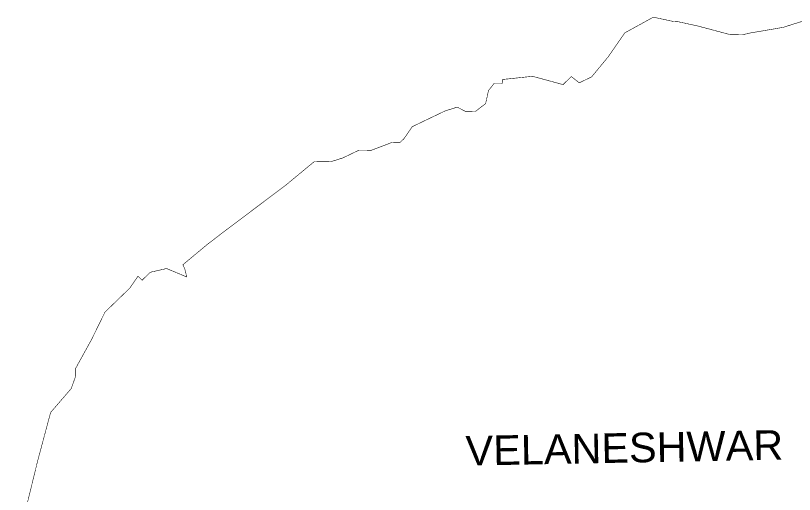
# Model space of a CAD drawing. Header units: metres. Extents: x 308956 to 313692, y 1921276 to 1924942.
# Drawn here: x 308956 to 311812, y 1923185 to 1924942 of the extents above; entities that cross this region are included whole.
import ezdxf

# ---------------------------------------------------------------- set-up
doc = ezdxf.new("R2010")
doc.units = ezdxf.units.M
doc.layers.add('VILLAGE NAME', color=250, linetype='Continuous')
doc.styles.get("Standard").update_dxf_attribs({"font": 'simplex.shx'})

msp = doc.modelspace()

# ---------------------------------------------------------------- linework, layer by layer
at = {"color": 6, "const_width": 2, "flags": 128}
for points in [[(310740.7, 1924692.6), (310741, 1924707.5), (310852, 1924719.2), (310963.8, 1924688.9), (310994, 1924718.2), (311023.4, 1924695.4), (311068.4, 1924717), (311129.1, 1924790.4), (311190.1, 1924878.6), (311295.1, 1924936.4), (311369.2, 1924920.3), (311384.1, 1924920), (311458.2, 1924903.9), (311522.9, 1924886.6), (311529, 1924885), (311576.7, 1924872.2), (311621.3, 1924871.5), (311651.2, 1924878.4), (311770.5, 1924898.8), (311905.1, 1924941.2)], [(308957.2, 1922981.7), (309036.7, 1923306.5), (309084.5, 1923485.4), (309160.3, 1923573.4), (309176, 1923617.7), (309176.4, 1923647.5), (309234.4, 1923752.7), (309284, 1923853.9), (309374.7, 1923941.7), (309405.1, 1923985.8), (309419.8, 1923970.7), (309450, 1924000), (309509.8, 1924013.8), (309583.6, 1923982.9), (309576.6, 1924012.7), (309569.5, 1924027.7), (309662.3, 1924104.7), (309744.5, 1924167.5), (309895.9, 1924281.3), (309946.1, 1924319), (310051.7, 1924406.5), (310111.2, 1924405.5), (310156.1, 1924419.7), (310216.1, 1924448.4), (310260.7, 1924447.7), (310335.5, 1924476.2), (310365.2, 1924475.7), (310380.4, 1924490.3), (310410.9, 1924534.5), (310494, 1924574.3), (310531, 1924592.1), (310575.7, 1924606.1), (310605.1, 1924590.8), (310642.3, 1924590.1), (310680, 1924619.3), (310690.4, 1924667), (310711, 1924693.1), (310740.7, 1924692.6)]]:
    msp.add_lwpolyline(points, dxfattribs=at)

# ---------------------------------------------------------------- texts
at = {"layer": 'VILLAGE NAME', "insert": (310605.3, 1923398.8), "char_height": 108.748, "attachment_point": 1, "rotation": 1.1028}
msp.add_mtext_dynamic_manual_height_columns('{\\fArial|b0|i0|c0|p34;VELANESHWAR}', width=1571.314, gutter_width=543.7, heights=[0], dxfattribs=at)

doc.saveas('drawing.dxf')
